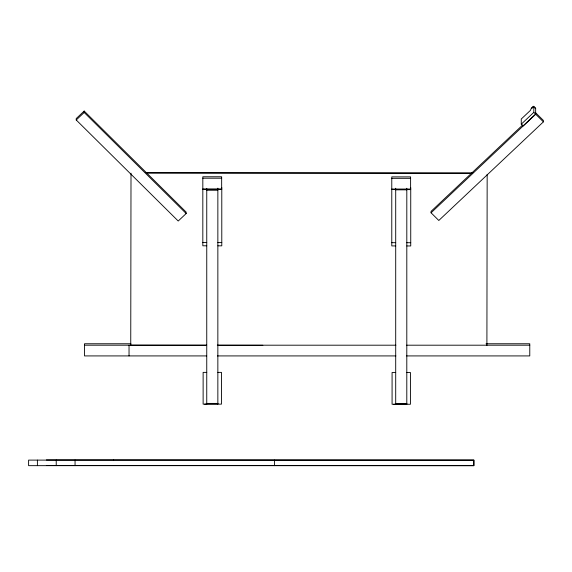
<?xml version="1.0" encoding="UTF-8"?>
<svg xmlns="http://www.w3.org/2000/svg" width="572" height="572" viewBox="0 0 572 572"><rect width="100%" height="100%" fill="white"/><g stroke="black" fill="none" stroke-linecap="round" stroke-linejoin="round"><path stroke-width="0.86" d="M75.054 465.658L75.054 460.11M206.757 188.367L206.749 404.132L204.704 404.182M217.853 404.132L217.86 188.167M221.786 187.516L221.786 245.831L217.853 245.831M395.702 404.254L395.71 188.26M406.799 404.254L406.814 188.295M410.739 187.637L410.739 245.953L406.806 245.953M206.621 345.252L130.745 345.195L131.009 173.187M486.901 345.467L487.165 174.353M84.177 111.061L76.226 118.554L76.233 119.984L178.221 221.028L186.172 213.535L186.165 212.112L84.177 111.061L84.184 112.484L186.172 213.535M76.233 119.984L84.184 112.484M521.264 124.188L533.812 112.362L533.812 106.435A1.981 0.365 -45.3 0 0 532.403 107.193A1.981 0.365 -45.3 0 0 530.995 109.088L530.358 110.446L521.264 119.019L521.264 124.188L523.094 126.004L535.649 114.178L535.649 108.258L533.812 106.435M522.651 125.003L431.052 211.375L431.059 212.798L438.81 220.477L543.4 121.857L543.393 120.435L535.642 112.755L535.649 114.178L431.059 212.798M202.824 178.199L221.657 178.199M391.777 178.321L410.61 178.321M202.824 188.924L221.657 188.924L221.657 176.762L202.824 176.762L202.824 245.796L206.757 245.796M391.777 189.046L410.61 189.046L410.61 176.884L391.777 176.884L391.777 245.917L395.702 245.917M202.824 189.446L206.757 189.446M217.86 189.482L221.786 189.482M391.777 189.568L395.71 189.568M406.814 189.604L410.739 189.604M206.757 189.711L217.86 189.711M395.71 189.832L406.814 189.832M206.757 190.097L217.86 190.097M202.824 242.557L206.757 242.564M217.853 242.592L221.786 242.592M391.777 242.685L395.702 242.685M406.806 242.714L410.739 242.714M130.909 343.758L84.513 343.758L84.513 355.92L206.685 355.92M486.05 343.758L529.772 343.758L529.772 355.92L406.606 355.92M84.513 345.195L206.685 345.195M217.396 345.195L395.896 345.195M406.606 345.195L529.772 345.195M217.396 355.92L395.896 355.92M206.749 372.379L203.124 372.372L203.124 404.132L221.471 404.132L221.471 372.379L217.853 372.379M395.702 372.501L392.077 372.501L392.077 404.254L410.424 404.254L410.424 372.501L406.806 372.501M206.749 403.41L217.853 403.41M395.702 403.532L406.799 403.539M206.749 403.803L217.853 403.803M395.702 403.925L406.799 403.925M393.658 404.304L395.702 404.304M113.571 459.945L473.866 460.11L473.866 465.658L28.6 465.658L28.6 460.11L473.866 460.11L473.838 465.658L46.368 465.494M46.368 459.945L113.649 459.945M145.288 172.565L472.872 172.815M147.075 173.202L471.986 173.452M217.331 345.266L262.855 345.295M533.812 112.362L543.4 121.857M130.738 344.566L130.745 345.195M274.474 460.11L274.446 465.658M129.036 345.195L129.036 355.92M56.228 460.11L56.228 465.658M37.394 460.11L37.394 465.658M534.992 108.387A1.981 0.365 -45.3 0 1 535.649 108.258M531.667 108.308L533.176 106.928L531.667 108.308"/></g></svg>
